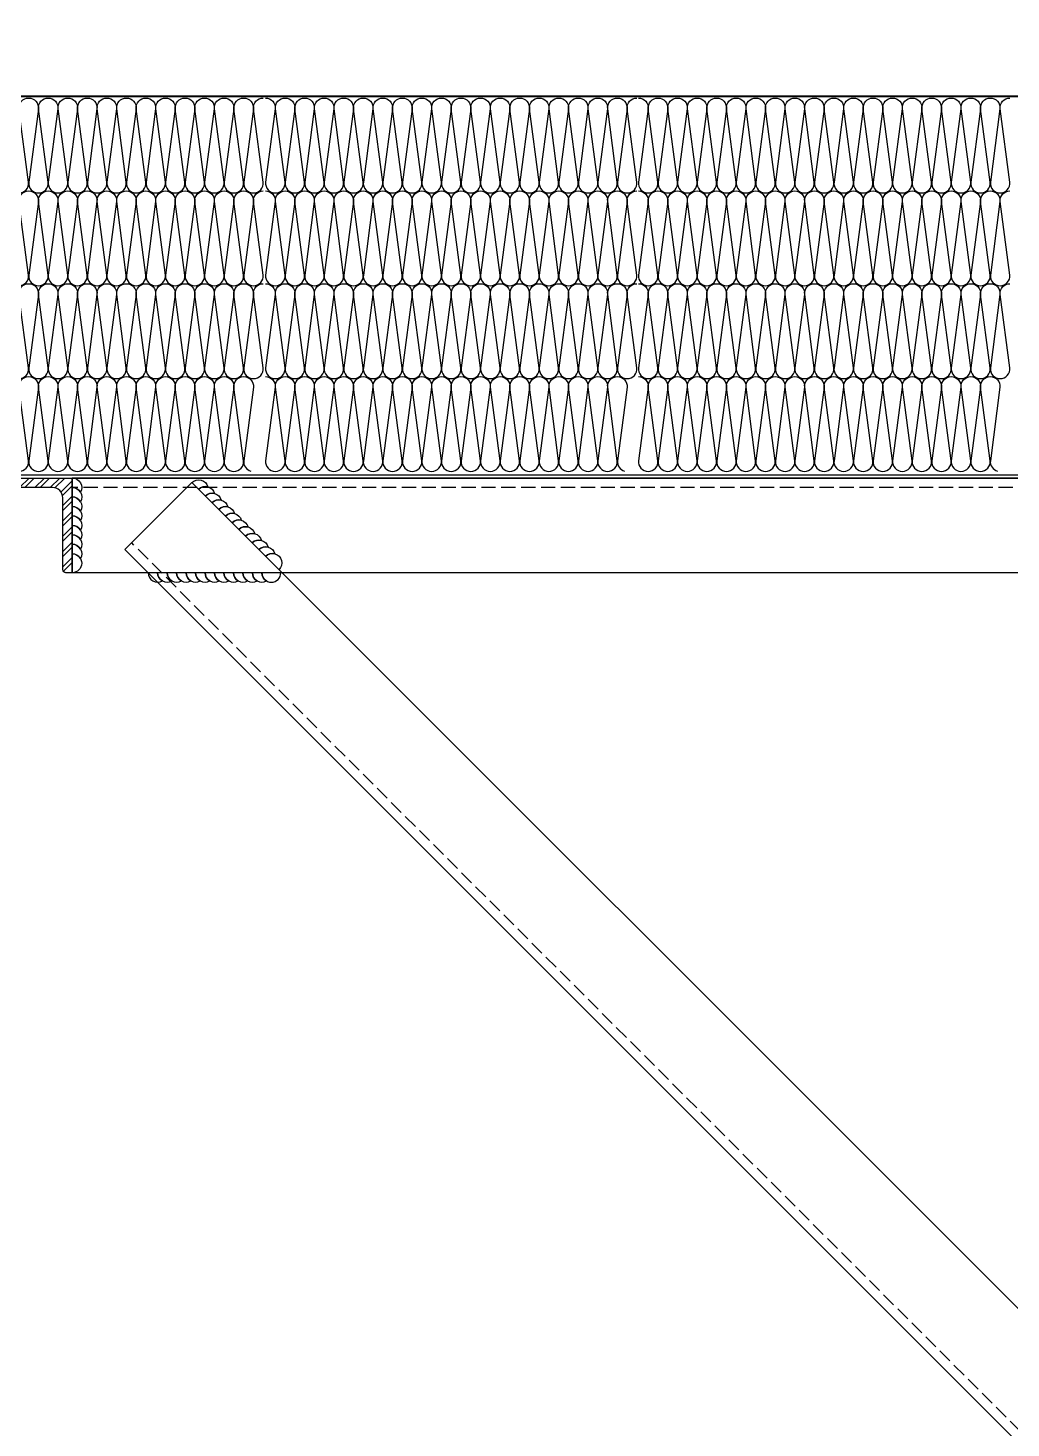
# Model space of a CAD drawing. Extents: x 220580 to 2027826, y -309201 to 71987.
# Drawn here: x 290165 to 290684, y -153981 to -153242 of the extents above; entities that cross this region are included whole.
import ezdxf

# ---------------------------------------------------------------- set-up
doc = ezdxf.new("R2010")
doc.units = 0
doc.linetypes.add('ZN-DASH', pattern=[0.35, 0.25, -0.1])
for name, color, linetype in [('!ZN1-填充-8', 8, 'Continuous'), ('!ZN3-不锈钢板幕墙-7', 7, 'Continuous'), ('!ZN5-钢材投影-40', 40, 'Continuous'), ('!ZN5-钢材断面-2', 2, 'Continuous'), ('!ZN6-虚线-8', 8, 'ZN-DASH'), ('焊缝', 8, 'Continuous')]:
    doc.layers.add(name, color=color, linetype=linetype)

# ---------------------------------------------------------------- blocks, each defined once
blk = doc.blocks.new('ZT_角钢(填充)_50X50X5')
at = {"layer": '!ZN1-填充-8'}
h = blk.add_hatch(dxfattribs=at)
h.set_pattern_fill('ANSI32', color=256, scale=0.6, style=0)
h.set_pattern_definition([(45, (-11702.1455, -65281.3866), (-4.04111525, 4.04111525), []), (45, (-11699.4514, -65281.3866), (-4.04111525, 4.04111525), [])])
h.paths.add_polyline_path([(50, 3.33, 0.414214), (48.33, 5), (10.5, 5, -0.414214), (5, 10.5), (5, 48.33, 0.414214), (3.33, 50), (0, 50), (0, 0), (50, 0)])
at = {"layer": '!ZN5-钢材断面-2'}
blk.add_lwpolyline([(0, 0), (0, 50), (3.33, 50, -0.414214), (5, 48.33), (5, 10.5, 0.414214), (10.5, 5), (48.33, 5, -0.414214), (50, 3.33), (50, 0), (0, 0)], format="xyb", dxfattribs=at)
blk = doc.blocks.new('*U2004')
at = {"layer": '!ZN5-钢材断面-2', "extrusion": (0, 0, -1), "zscale": -1, "rotation": 90}
blk.add_blockref('ZT_角钢(填充)_50X50X5', (0, 0), dxfattribs=at)
blk = doc.blocks.new('20250825140909')
at = {"layer": '!ZN1-填充-8', "const_width": 1}
blk.add_lwpolyline([(49.95, 12001.5), (-1698.5, 12001.5)], dxfattribs=at)
at = {"layer": '!ZN1-填充-8', "ltscale": 30, "extrusion": (0, 1.22465e-16, -1)}
for points in [[(1631.45, 11950.5, -0.451718), (1626.33, 11956.13), (1631.41, 11994.87, 0.451718), (1626.29, 12000.5, 0.451718), (1621.17, 11994.87), (1626.25, 11956.13, -0.451718), (1621.13, 11950.5, -0.451718), (1616.01, 11956.13), (1621.09, 11994.87, 0.451718), (1615.97, 12000.5, 0.451718), (1610.86, 11994.87), (1615.93, 11956.13, -0.451718), (1610.81, 11950.5, -0.451718), (1605.7, 11956.13), (1610.77, 11994.87, 0.451718), (1605.66, 12000.5, 0.451718), (1600.54, 11994.87), (1605.62, 11956.13, -0.451718), (1600.5, 11950.5, -0.451718), (1595.38, 11956.13), (1600.46, 11994.87, 0.451718), (1595.34, 12000.5, 0.451718), (1590.22, 11994.87), (1595.3, 11956.13, -0.451718), (1590.18, 11950.5, -0.451718), (1585.07, 11956.13), (1590.14, 11994.87, 0.451718), (1585.02, 12000.5, 0.451718), (1579.91, 11994.87), (1584.98, 11956.13, -0.451718), (1579.87, 11950.5, -0.451718), (1574.75, 11956.13), (1579.83, 11994.87, 0.451718), (1574.71, 12000.5, 0.451718), (1569.59, 11994.87), (1574.67, 11956.13, -0.451718), (1569.55, 11950.5, -0.451718), (1564.43, 11956.13), (1569.51, 11994.87, 0.451718), (1564.39, 12000.5, 0.451718), (1559.28, 11994.87), (1564.35, 11956.13, -0.451718), (1559.24, 11950.5, -0.451718), (1554.12, 11956.13), (1559.19, 11994.87, 0.451718), (1554.08, 12000.5, 0.451718), (1548.96, 11994.87), (1554.04, 11956.13, -0.451718), (1548.92, 11950.5, -0.451718), (1543.8, 11956.13), (1548.88, 11994.87, 0.451718), (1543.76, 12000.5, 0.451718), (1538.64, 11994.87), (1543.72, 11956.13, -0.451718), (1538.6, 11950.5, -0.451718), (1533.49, 11956.13), (1538.56, 11994.87, 0.451718), (1533.45, 12000.5, 0.451718), (1528.33, 11994.87), (1533.4, 11956.13, -0.451718), (1528.29, 11950.5, -0.451718), (1523.17, 11956.13), (1528.25, 11994.87, 0.451718), (1523.13, 12000.5, 0.451718), (1518.01, 11994.87), (1523.09, 11956.13, -0.451718), (1517.97, 11950.5, -0.451718), (1512.85, 11956.13), (1517.93, 11994.87, 0.451718), (1512.81, 12000.5, 0.451718), (1507.7, 11994.87), (1512.77, 11956.13, -0.451718), (1507.66, 11950.5, -0.451718), (1502.54, 11956.13), (1507.61, 11994.87, 0.451718), (1502.5, 12000.5)], [(1501.28, 12000.5, 0.451718), (1496.16, 11994.87), (1501.24, 11956.13, -0.451718), (1496.12, 11950.5, -0.451718), (1491, 11956.13), (1496.08, 11994.87, 0.451718), (1490.96, 12000.5, 0.451718), (1485.84, 11994.87), (1490.92, 11956.13, -0.451718), (1485.8, 11950.5, -0.451718), (1480.69, 11956.13), (1485.76, 11994.87, 0.451718), (1480.64, 12000.5, 0.451718), (1475.53, 11994.87), (1480.6, 11956.13, -0.451718), (1475.49, 11950.5, -0.451718), (1470.37, 11956.13), (1475.45, 11994.87, 0.451718), (1470.33, 12000.5, 0.451718), (1465.21, 11994.87), (1470.29, 11956.13, -0.451718), (1465.17, 11950.5, -0.451718), (1460.05, 11956.13), (1465.13, 11994.87, 0.451718), (1460.01, 12000.5, 0.451718), (1454.9, 11994.87), (1459.97, 11956.13, -0.451718), (1454.85, 11950.5, -0.451718), (1449.74, 11956.13), (1454.81, 11994.87, 0.451718), (1449.7, 12000.5, 0.451718), (1444.58, 11994.87), (1449.66, 11956.13, -0.451718), (1444.54, 11950.5, -0.451718), (1439.42, 11956.13), (1444.5, 11994.87, 0.451718), (1439.38, 12000.5, 0.451718), (1434.26, 11994.87), (1439.34, 11956.13, -0.451718), (1434.22, 11950.5, -0.451718), (1429.11, 11956.13), (1434.18, 11994.87, 0.451718), (1429.06, 12000.5, 0.451718), (1423.95, 11994.87), (1429.02, 11956.13, -0.451718), (1423.91, 11950.5, -0.451718), (1418.79, 11956.13), (1423.87, 11994.87, 0.451718), (1418.75, 12000.5, 0.451718), (1413.63, 11994.87), (1418.71, 11956.13, -0.451718), (1413.59, 11950.5, -0.451718), (1408.47, 11956.13), (1413.55, 11994.87, 0.451718), (1408.43, 12000.5, 0.451718), (1403.32, 11994.87), (1408.39, 11956.13, -0.451718), (1403.27, 11950.5, -0.451718), (1398.16, 11956.13), (1403.23, 11994.87, 0.451718), (1398.12, 12000.5, 0.451718), (1393, 11994.87), (1398.08, 11956.13, -0.451718), (1392.96, 11950.5, -0.451718), (1387.84, 11956.13), (1392.92, 11994.87, 0.451718), (1387.8, 12000.5, 0.451718), (1382.68, 11994.87), (1387.76, 11956.13, -0.451718), (1382.64, 11950.5, -0.451718), (1377.53, 11956.13), (1382.6, 11994.87, 0.451718), (1377.49, 12000.5, 0.451718), (1372.37, 11994.87), (1377.44, 11956.13, -0.451718), (1372.33, 11950.5, -0.451718), (1367.21, 11956.13), (1372.29, 11994.87, 0.451718), (1367.17, 12000.5, 0.451718), (1362.05, 11994.87), (1367.13, 11956.13, -0.451718), (1362.01, 11950.5, -0.451718), (1356.89, 11956.13), (1361.97, 11994.87, 0.451718), (1356.85, 12000.5, 0.451718), (1351.74, 11994.87), (1356.81, 11956.13, -0.451718), (1351.7, 11950.5, -0.451718), (1346.58, 11956.13), (1351.65, 11994.87, 0.451718), (1346.54, 12000.5, 0.451718), (1341.42, 11994.87), (1346.5, 11956.13, -0.451718), (1341.38, 11950.5, -0.451718), (1336.26, 11956.13), (1341.34, 11994.87, 0.451718), (1336.22, 12000.5, 0.451718), (1331.1, 11994.87), (1336.18, 11956.13, -0.451718), (1331.06, 11950.5, -0.451718), (1325.95, 11956.13), (1331.02, 11994.87, 0.451718), (1325.91, 12000.5, 0.451718), (1320.79, 11994.87), (1325.86, 11956.13, -0.451718), (1320.75, 11950.5, -0.451718), (1315.63, 11956.13), (1320.71, 11994.87, 0.451718), (1315.59, 12000.5, 0.451718), (1310.47, 11994.87), (1315.55, 11956.13, -0.451718), (1310.43, 11950.5, -0.451718), (1305.31, 11956.13), (1310.39, 11994.87, 0.451718), (1305.27, 12000.5)], [(1304.46, 12000.5, 0.451718), (1299.35, 11994.87), (1304.42, 11956.13, -0.451718), (1299.31, 11950.5, -0.451718), (1294.19, 11956.13), (1299.26, 11994.87, 0.451718), (1294.15, 12000.5, 0.451718), (1289.03, 11994.87), (1294.11, 11956.13, -0.451718), (1288.99, 11950.5, -0.451718), (1283.87, 11956.13), (1288.95, 11994.87, 0.451718), (1283.83, 12000.5, 0.451718), (1278.71, 11994.87), (1283.79, 11956.13, -0.451718), (1278.67, 11950.5, -0.451718), (1273.56, 11956.13), (1278.63, 11994.87, 0.451718), (1273.52, 12000.5, 0.451718), (1268.4, 11994.87), (1273.47, 11956.13, -0.451718), (1268.36, 11950.5, -0.451718), (1263.24, 11956.13), (1268.32, 11994.87, 0.451718), (1263.2, 12000.5, 0.451718), (1258.08, 11994.87), (1263.16, 11956.13, -0.451718), (1258.04, 11950.5, -0.451718), (1252.92, 11956.13), (1258, 11994.87, 0.451718), (1252.88, 12000.5, 0.451718), (1247.77, 11994.87), (1252.84, 11956.13, -0.451718), (1247.73, 11950.5, -0.451718), (1242.61, 11956.13), (1247.68, 11994.87, 0.451718), (1242.57, 12000.5, 0.451718), (1237.45, 11994.87), (1242.53, 11956.13, -0.451718), (1237.41, 11950.5, -0.451718), (1232.29, 11956.13), (1237.37, 11994.87, 0.451718), (1232.25, 12000.5, 0.451718), (1227.13, 11994.87), (1232.21, 11956.13, -0.451718), (1227.09, 11950.5, -0.451718), (1221.98, 11956.13), (1227.05, 11994.87, 0.451718), (1221.94, 12000.5, 0.451718), (1216.82, 11994.87), (1221.89, 11956.13, -0.451718), (1216.78, 11950.5, -0.451718), (1211.66, 11956.13), (1216.74, 11994.87, 0.451718), (1211.62, 12000.5, 0.451718), (1206.5, 11994.87), (1211.58, 11956.13, -0.451718), (1206.46, 11950.5, -0.451718), (1201.34, 11956.13), (1206.42, 11994.87, 0.451718), (1201.3, 12000.5, 0.451718), (1196.19, 11994.87), (1201.26, 11956.13, -0.451718), (1196.15, 11950.5, -0.451718), (1191.03, 11956.13), (1196.1, 11994.87, 0.451718), (1190.99, 12000.5, 0.451718), (1185.87, 11994.87), (1190.95, 11956.13, -0.451718), (1185.83, 11950.5, -0.451718), (1180.71, 11956.13), (1185.79, 11994.87, 0.451718), (1180.67, 12000.5, 0.451718), (1175.56, 11994.87), (1180.63, 11956.13, -0.451718), (1175.51, 11950.5, -0.451718), (1170.4, 11956.13), (1175.47, 11994.87, 0.451718), (1170.36, 12000.5, 0.451718), (1165.24, 11994.87), (1170.32, 11956.13, -0.451718), (1165.2, 11950.5, -0.451718), (1160.08, 11956.13), (1165.16, 11994.87, 0.451718), (1160.04, 12000.5, 0.451718), (1154.92, 11994.87), (1160, 11956.13, -0.451718), (1154.88, 11950.5, -0.451718), (1149.77, 11956.13), (1154.84, 11994.87, 0.451718), (1149.72, 12000.5, 0.451718), (1144.61, 11994.87), (1149.68, 11956.13, -0.451718), (1144.57, 11950.5, -0.451718), (1139.45, 11956.13), (1144.53, 11994.87, 0.451718), (1139.41, 12000.5, 0.451718), (1134.29, 11994.87), (1139.37, 11956.13, -0.451718), (1134.25, 11950.5, -0.451718), (1129.13, 11956.13), (1134.21, 11994.87, 0.451718), (1129.09, 12000.5, 0.451718), (1123.98, 11994.87), (1129.05, 11956.13, -0.451718), (1123.93, 11950.5, -0.451718), (1118.82, 11956.13), (1123.89, 11994.87, 0.451718), (1118.78, 12000.5, 0.451718), (1113.66, 11994.87), (1118.74, 11956.13, -0.451718), (1113.62, 11950.5, -0.451718), (1108.5, 11956.13), (1113.58, 11994.87, 0.451718), (1108.46, 12000.5)], [(1631.45, 11901.5, -0.451718), (1626.33, 11907.13), (1631.41, 11945.87, 0.451718), (1626.29, 11951.5, 0.451718), (1621.17, 11945.87), (1626.25, 11907.13, -0.451718), (1621.13, 11901.5, -0.451718), (1616.01, 11907.13), (1621.09, 11945.87, 0.451718), (1615.97, 11951.5, 0.451718), (1610.86, 11945.87), (1615.93, 11907.13, -0.451718), (1610.81, 11901.5, -0.451718), (1605.7, 11907.13), (1610.77, 11945.87, 0.451718), (1605.66, 11951.5, 0.451718), (1600.54, 11945.87), (1605.62, 11907.13, -0.451718), (1600.5, 11901.5, -0.451718), (1595.38, 11907.13), (1600.46, 11945.87, 0.451718), (1595.34, 11951.5, 0.451718), (1590.22, 11945.87), (1595.3, 11907.13, -0.451718), (1590.18, 11901.5, -0.451718), (1585.07, 11907.13), (1590.14, 11945.87, 0.451718), (1585.02, 11951.5, 0.451718), (1579.91, 11945.87), (1584.98, 11907.13, -0.451718), (1579.87, 11901.5, -0.451718), (1574.75, 11907.13), (1579.83, 11945.87, 0.451718), (1574.71, 11951.5, 0.451718), (1569.59, 11945.87), (1574.67, 11907.13, -0.451718), (1569.55, 11901.5, -0.451718), (1564.43, 11907.13), (1569.51, 11945.87, 0.451718), (1564.39, 11951.5, 0.451718), (1559.28, 11945.87), (1564.35, 11907.13, -0.451718), (1559.24, 11901.5, -0.451718), (1554.12, 11907.13), (1559.19, 11945.87, 0.451718), (1554.08, 11951.5, 0.451718), (1548.96, 11945.87), (1554.04, 11907.13, -0.451718), (1548.92, 11901.5, -0.451718), (1543.8, 11907.13), (1548.88, 11945.87, 0.451718), (1543.76, 11951.5, 0.451718), (1538.64, 11945.87), (1543.72, 11907.13, -0.451718), (1538.6, 11901.5, -0.451718), (1533.49, 11907.13), (1538.56, 11945.87, 0.451718), (1533.45, 11951.5, 0.451718), (1528.33, 11945.87), (1533.4, 11907.13, -0.451718), (1528.29, 11901.5, -0.451718), (1523.17, 11907.13), (1528.25, 11945.87, 0.451718), (1523.13, 11951.5, 0.451718), (1518.01, 11945.87), (1523.09, 11907.13, -0.451718), (1517.97, 11901.5, -0.451718), (1512.85, 11907.13), (1517.93, 11945.87, 0.451718), (1512.81, 11951.5, 0.451718), (1507.7, 11945.87), (1512.77, 11907.13, -0.451718), (1507.66, 11901.5, -0.451718), (1502.54, 11907.13), (1507.61, 11945.87, 0.451718), (1502.5, 11951.5)], [(1501.28, 11951.5, 0.451718), (1496.16, 11945.87), (1501.24, 11907.13, -0.451718), (1496.12, 11901.5, -0.451718), (1491, 11907.13), (1496.08, 11945.87, 0.451718), (1490.96, 11951.5, 0.451718), (1485.84, 11945.87), (1490.92, 11907.13, -0.451718), (1485.8, 11901.5, -0.451718), (1480.69, 11907.13), (1485.76, 11945.87, 0.451718), (1480.64, 11951.5, 0.451718), (1475.53, 11945.87), (1480.6, 11907.13, -0.451718), (1475.49, 11901.5, -0.451718), (1470.37, 11907.13), (1475.45, 11945.87, 0.451718), (1470.33, 11951.5, 0.451718), (1465.21, 11945.87), (1470.29, 11907.13, -0.451718), (1465.17, 11901.5, -0.451718), (1460.05, 11907.13), (1465.13, 11945.87, 0.451718), (1460.01, 11951.5, 0.451718), (1454.9, 11945.87), (1459.97, 11907.13, -0.451718), (1454.85, 11901.5, -0.451718), (1449.74, 11907.13), (1454.81, 11945.87, 0.451718), (1449.7, 11951.5, 0.451718), (1444.58, 11945.87), (1449.66, 11907.13, -0.451718), (1444.54, 11901.5, -0.451718), (1439.42, 11907.13), (1444.5, 11945.87, 0.451718), (1439.38, 11951.5, 0.451718), (1434.26, 11945.87), (1439.34, 11907.13, -0.451718), (1434.22, 11901.5, -0.451718), (1429.11, 11907.13), (1434.18, 11945.87, 0.451718), (1429.06, 11951.5, 0.451718), (1423.95, 11945.87), (1429.02, 11907.13, -0.451718), (1423.91, 11901.5, -0.451718), (1418.79, 11907.13), (1423.87, 11945.87, 0.451718), (1418.75, 11951.5, 0.451718), (1413.63, 11945.87), (1418.71, 11907.13, -0.451718), (1413.59, 11901.5, -0.451718), (1408.47, 11907.13), (1413.55, 11945.87, 0.451718), (1408.43, 11951.5, 0.451718), (1403.32, 11945.87), (1408.39, 11907.13, -0.451718), (1403.27, 11901.5, -0.451718), (1398.16, 11907.13), (1403.23, 11945.87, 0.451718), (1398.12, 11951.5, 0.451718), (1393, 11945.87), (1398.08, 11907.13, -0.451718), (1392.96, 11901.5, -0.451718), (1387.84, 11907.13), (1392.92, 11945.87, 0.451718), (1387.8, 11951.5, 0.451718), (1382.68, 11945.87), (1387.76, 11907.13, -0.451718), (1382.64, 11901.5, -0.451718), (1377.53, 11907.13), (1382.6, 11945.87, 0.451718), (1377.49, 11951.5, 0.451718), (1372.37, 11945.87), (1377.44, 11907.13, -0.451718), (1372.33, 11901.5, -0.451718), (1367.21, 11907.13), (1372.29, 11945.87, 0.451718), (1367.17, 11951.5, 0.451718), (1362.05, 11945.87), (1367.13, 11907.13, -0.451718), (1362.01, 11901.5, -0.451718), (1356.89, 11907.13), (1361.97, 11945.87, 0.451718), (1356.85, 11951.5, 0.451718), (1351.74, 11945.87), (1356.81, 11907.13, -0.451718), (1351.7, 11901.5, -0.451718), (1346.58, 11907.13), (1351.65, 11945.87, 0.451718), (1346.54, 11951.5, 0.451718), (1341.42, 11945.87), (1346.5, 11907.13, -0.451718), (1341.38, 11901.5, -0.451718), (1336.26, 11907.13), (1341.34, 11945.87, 0.451718), (1336.22, 11951.5, 0.451718), (1331.1, 11945.87), (1336.18, 11907.13, -0.451718), (1331.06, 11901.5, -0.451718), (1325.95, 11907.13), (1331.02, 11945.87, 0.451718), (1325.91, 11951.5, 0.451718), (1320.79, 11945.87), (1325.86, 11907.13, -0.451718), (1320.75, 11901.5, -0.451718), (1315.63, 11907.13), (1320.71, 11945.87, 0.451718), (1315.59, 11951.5, 0.451718), (1310.47, 11945.87), (1315.55, 11907.13, -0.451718), (1310.43, 11901.5, -0.451718), (1305.31, 11907.13), (1310.39, 11945.87, 0.451718), (1305.27, 11951.5)], [(1304.46, 11951.5, 0.451718), (1299.35, 11945.87), (1304.42, 11907.13, -0.451718), (1299.31, 11901.5, -0.451718), (1294.19, 11907.13), (1299.26, 11945.87, 0.451718), (1294.15, 11951.5, 0.451718), (1289.03, 11945.87), (1294.11, 11907.13, -0.451718), (1288.99, 11901.5, -0.451718), (1283.87, 11907.13), (1288.95, 11945.87, 0.451718), (1283.83, 11951.5, 0.451718), (1278.71, 11945.87), (1283.79, 11907.13, -0.451718), (1278.67, 11901.5, -0.451718), (1273.56, 11907.13), (1278.63, 11945.87, 0.451718), (1273.52, 11951.5, 0.451718), (1268.4, 11945.87), (1273.47, 11907.13, -0.451718), (1268.36, 11901.5, -0.451718), (1263.24, 11907.13), (1268.32, 11945.87, 0.451718), (1263.2, 11951.5, 0.451718), (1258.08, 11945.87), (1263.16, 11907.13, -0.451718), (1258.04, 11901.5, -0.451718), (1252.92, 11907.13), (1258, 11945.87, 0.451718), (1252.88, 11951.5, 0.451718), (1247.77, 11945.87), (1252.84, 11907.13, -0.451718), (1247.73, 11901.5, -0.451718), (1242.61, 11907.13), (1247.68, 11945.87, 0.451718), (1242.57, 11951.5, 0.451718), (1237.45, 11945.87), (1242.53, 11907.13, -0.451718), (1237.41, 11901.5, -0.451718), (1232.29, 11907.13), (1237.37, 11945.87, 0.451718), (1232.25, 11951.5, 0.451718), (1227.13, 11945.87), (1232.21, 11907.13, -0.451718), (1227.09, 11901.5, -0.451718), (1221.98, 11907.13), (1227.05, 11945.87, 0.451718), (1221.94, 11951.5, 0.451718), (1216.82, 11945.87), (1221.89, 11907.13, -0.451718), (1216.78, 11901.5, -0.451718), (1211.66, 11907.13), (1216.74, 11945.87, 0.451718), (1211.62, 11951.5, 0.451718), (1206.5, 11945.87), (1211.58, 11907.13, -0.451718), (1206.46, 11901.5, -0.451718), (1201.34, 11907.13), (1206.42, 11945.87, 0.451718), (1201.3, 11951.5, 0.451718), (1196.19, 11945.87), (1201.26, 11907.13, -0.451718), (1196.15, 11901.5, -0.451718), (1191.03, 11907.13), (1196.1, 11945.87, 0.451718), (1190.99, 11951.5, 0.451718), (1185.87, 11945.87), (1190.95, 11907.13, -0.451718), (1185.83, 11901.5, -0.451718), (1180.71, 11907.13), (1185.79, 11945.87, 0.451718), (1180.67, 11951.5, 0.451718), (1175.56, 11945.87), (1180.63, 11907.13, -0.451718), (1175.51, 11901.5, -0.451718), (1170.4, 11907.13), (1175.47, 11945.87, 0.451718), (1170.36, 11951.5, 0.451718), (1165.24, 11945.87), (1170.32, 11907.13, -0.451718), (1165.2, 11901.5, -0.451718), (1160.08, 11907.13), (1165.16, 11945.87, 0.451718), (1160.04, 11951.5, 0.451718), (1154.92, 11945.87), (1160, 11907.13, -0.451718), (1154.88, 11901.5, -0.451718), (1149.77, 11907.13), (1154.84, 11945.87, 0.451718), (1149.72, 11951.5, 0.451718), (1144.61, 11945.87), (1149.68, 11907.13, -0.451718), (1144.57, 11901.5, -0.451718), (1139.45, 11907.13), (1144.53, 11945.87, 0.451718), (1139.41, 11951.5, 0.451718), (1134.29, 11945.87), (1139.37, 11907.13, -0.451718), (1134.25, 11901.5, -0.451718), (1129.13, 11907.13), (1134.21, 11945.87, 0.451718), (1129.09, 11951.5, 0.451718), (1123.98, 11945.87), (1129.05, 11907.13, -0.451718), (1123.93, 11901.5, -0.451718), (1118.82, 11907.13), (1123.89, 11945.87, 0.451718), (1118.78, 11951.5, 0.451718), (1113.66, 11945.87), (1118.74, 11907.13, -0.451718), (1113.62, 11901.5, -0.451718), (1108.5, 11907.13), (1113.58, 11945.87, 0.451718), (1108.46, 11951.5)], [(1631.45, 11852.5, -0.451718), (1626.33, 11858.13), (1631.41, 11896.87, 0.451718), (1626.29, 11902.5, 0.451718), (1621.17, 11896.87), (1626.25, 11858.13, -0.451718), (1621.13, 11852.5, -0.451718), (1616.01, 11858.13), (1621.09, 11896.87, 0.451718), (1615.97, 11902.5, 0.451718), (1610.86, 11896.87), (1615.93, 11858.13, -0.451718), (1610.81, 11852.5, -0.451718), (1605.7, 11858.13), (1610.77, 11896.87, 0.451718), (1605.66, 11902.5, 0.451718), (1600.54, 11896.87), (1605.62, 11858.13, -0.451718), (1600.5, 11852.5, -0.451718), (1595.38, 11858.13), (1600.46, 11896.87, 0.451718), (1595.34, 11902.5, 0.451718), (1590.22, 11896.87), (1595.3, 11858.13, -0.451718), (1590.18, 11852.5, -0.451718), (1585.07, 11858.13), (1590.14, 11896.87, 0.451718), (1585.02, 11902.5, 0.451718), (1579.91, 11896.87), (1584.98, 11858.13, -0.451718), (1579.87, 11852.5, -0.451718), (1574.75, 11858.13), (1579.83, 11896.87, 0.451718), (1574.71, 11902.5, 0.451718), (1569.59, 11896.87), (1574.67, 11858.13, -0.451718), (1569.55, 11852.5, -0.451718), (1564.43, 11858.13), (1569.51, 11896.87, 0.451718), (1564.39, 11902.5, 0.451718), (1559.28, 11896.87), (1564.35, 11858.13, -0.451718), (1559.24, 11852.5, -0.451718), (1554.12, 11858.13), (1559.19, 11896.87, 0.451718), (1554.08, 11902.5, 0.451718), (1548.96, 11896.87), (1554.04, 11858.13, -0.451718), (1548.92, 11852.5, -0.451718), (1543.8, 11858.13), (1548.88, 11896.87, 0.451718), (1543.76, 11902.5, 0.451718), (1538.64, 11896.87), (1543.72, 11858.13, -0.451718), (1538.6, 11852.5, -0.451718), (1533.49, 11858.13), (1538.56, 11896.87, 0.451718), (1533.45, 11902.5, 0.451718), (1528.33, 11896.87), (1533.4, 11858.13, -0.451718), (1528.29, 11852.5, -0.451718), (1523.17, 11858.13), (1528.25, 11896.87, 0.451718), (1523.13, 11902.5, 0.451718), (1518.01, 11896.87), (1523.09, 11858.13, -0.451718), (1517.97, 11852.5, -0.451718), (1512.85, 11858.13), (1517.93, 11896.87, 0.451718), (1512.81, 11902.5, 0.451718), (1507.7, 11896.87), (1512.77, 11858.13, -0.451718), (1507.66, 11852.5, -0.451718), (1502.54, 11858.13), (1507.61, 11896.87, 0.451718), (1502.5, 11902.5)], [(1501.28, 11902.5, 0.451718), (1496.16, 11896.87), (1501.24, 11858.13, -0.451718), (1496.12, 11852.5, -0.451718), (1491, 11858.13), (1496.08, 11896.87, 0.451718), (1490.96, 11902.5, 0.451718), (1485.84, 11896.87), (1490.92, 11858.13, -0.451718), (1485.8, 11852.5, -0.451718), (1480.69, 11858.13), (1485.76, 11896.87, 0.451718), (1480.64, 11902.5, 0.451718), (1475.53, 11896.87), (1480.6, 11858.13, -0.451718), (1475.49, 11852.5, -0.451718), (1470.37, 11858.13), (1475.45, 11896.87, 0.451718), (1470.33, 11902.5, 0.451718), (1465.21, 11896.87), (1470.29, 11858.13, -0.451718), (1465.17, 11852.5, -0.451718), (1460.05, 11858.13), (1465.13, 11896.87, 0.451718), (1460.01, 11902.5, 0.451718), (1454.9, 11896.87), (1459.97, 11858.13, -0.451718), (1454.85, 11852.5, -0.451718), (1449.74, 11858.13), (1454.81, 11896.87, 0.451718), (1449.7, 11902.5, 0.451718), (1444.58, 11896.87), (1449.66, 11858.13, -0.451718), (1444.54, 11852.5, -0.451718), (1439.42, 11858.13), (1444.5, 11896.87, 0.451718), (1439.38, 11902.5, 0.451718), (1434.26, 11896.87), (1439.34, 11858.13, -0.451718), (1434.22, 11852.5, -0.451718), (1429.11, 11858.13), (1434.18, 11896.87, 0.451718), (1429.06, 11902.5, 0.451718), (1423.95, 11896.87), (1429.02, 11858.13, -0.451718), (1423.91, 11852.5, -0.451718), (1418.79, 11858.13), (1423.87, 11896.87, 0.451718), (1418.75, 11902.5, 0.451718), (1413.63, 11896.87), (1418.71, 11858.13, -0.451718), (1413.59, 11852.5, -0.451718), (1408.47, 11858.13), (1413.55, 11896.87, 0.451718), (1408.43, 11902.5, 0.451718), (1403.32, 11896.87), (1408.39, 11858.13, -0.451718), (1403.27, 11852.5, -0.451718), (1398.16, 11858.13), (1403.23, 11896.87, 0.451718), (1398.12, 11902.5, 0.451718), (1393, 11896.87), (1398.08, 11858.13, -0.451718), (1392.96, 11852.5, -0.451718), (1387.84, 11858.13), (1392.92, 11896.87, 0.451718), (1387.8, 11902.5, 0.451718), (1382.68, 11896.87), (1387.76, 11858.13, -0.451718), (1382.64, 11852.5, -0.451718), (1377.53, 11858.13), (1382.6, 11896.87, 0.451718), (1377.49, 11902.5, 0.451718), (1372.37, 11896.87), (1377.44, 11858.13, -0.451718), (1372.33, 11852.5, -0.451718), (1367.21, 11858.13), (1372.29, 11896.87, 0.451718), (1367.17, 11902.5, 0.451718), (1362.05, 11896.87), (1367.13, 11858.13, -0.451718), (1362.01, 11852.5, -0.451718), (1356.89, 11858.13), (1361.97, 11896.87, 0.451718), (1356.85, 11902.5, 0.451718), (1351.74, 11896.87), (1356.81, 11858.13, -0.451718), (1351.7, 11852.5, -0.451718), (1346.58, 11858.13), (1351.65, 11896.87, 0.451718), (1346.54, 11902.5, 0.451718), (1341.42, 11896.87), (1346.5, 11858.13, -0.451718), (1341.38, 11852.5, -0.451718), (1336.26, 11858.13), (1341.34, 11896.87, 0.451718), (1336.22, 11902.5, 0.451718), (1331.1, 11896.87), (1336.18, 11858.13, -0.451718), (1331.06, 11852.5, -0.451718), (1325.95, 11858.13), (1331.02, 11896.87, 0.451718), (1325.91, 11902.5, 0.451718), (1320.79, 11896.87), (1325.86, 11858.13, -0.451718), (1320.75, 11852.5, -0.451718), (1315.63, 11858.13), (1320.71, 11896.87, 0.451718), (1315.59, 11902.5, 0.451718), (1310.47, 11896.87), (1315.55, 11858.13, -0.451718), (1310.43, 11852.5, -0.451718), (1305.31, 11858.13), (1310.39, 11896.87, 0.451718), (1305.27, 11902.5)], [(1304.46, 11902.5, 0.451718), (1299.35, 11896.87), (1304.42, 11858.13, -0.451718), (1299.31, 11852.5, -0.451718), (1294.19, 11858.13), (1299.26, 11896.87, 0.451718), (1294.15, 11902.5, 0.451718), (1289.03, 11896.87), (1294.11, 11858.13, -0.451718), (1288.99, 11852.5, -0.451718), (1283.87, 11858.13), (1288.95, 11896.87, 0.451718), (1283.83, 11902.5, 0.451718), (1278.71, 11896.87), (1283.79, 11858.13, -0.451718), (1278.67, 11852.5, -0.451718), (1273.56, 11858.13), (1278.63, 11896.87, 0.451718), (1273.52, 11902.5, 0.451718), (1268.4, 11896.87), (1273.47, 11858.13, -0.451718), (1268.36, 11852.5, -0.451718), (1263.24, 11858.13), (1268.32, 11896.87, 0.451718), (1263.2, 11902.5, 0.451718), (1258.08, 11896.87), (1263.16, 11858.13, -0.451718), (1258.04, 11852.5, -0.451718), (1252.92, 11858.13), (1258, 11896.87, 0.451718), (1252.88, 11902.5, 0.451718), (1247.77, 11896.87), (1252.84, 11858.13, -0.451718), (1247.73, 11852.5, -0.451718), (1242.61, 11858.13), (1247.68, 11896.87, 0.451718), (1242.57, 11902.5, 0.451718), (1237.45, 11896.87), (1242.53, 11858.13, -0.451718), (1237.41, 11852.5, -0.451718), (1232.29, 11858.13), (1237.37, 11896.87, 0.451718), (1232.25, 11902.5, 0.451718), (1227.13, 11896.87), (1232.21, 11858.13, -0.451718), (1227.09, 11852.5, -0.451718), (1221.98, 11858.13), (1227.05, 11896.87, 0.451718), (1221.94, 11902.5, 0.451718), (1216.82, 11896.87), (1221.89, 11858.13, -0.451718), (1216.78, 11852.5, -0.451718), (1211.66, 11858.13), (1216.74, 11896.87, 0.451718), (1211.62, 11902.5, 0.451718), (1206.5, 11896.87), (1211.58, 11858.13, -0.451718), (1206.46, 11852.5, -0.451718), (1201.34, 11858.13), (1206.42, 11896.87, 0.451718), (1201.3, 11902.5, 0.451718), (1196.19, 11896.87), (1201.26, 11858.13, -0.451718), (1196.15, 11852.5, -0.451718), (1191.03, 11858.13), (1196.1, 11896.87, 0.451718), (1190.99, 11902.5, 0.451718), (1185.87, 11896.87), (1190.95, 11858.13, -0.451718), (1185.83, 11852.5, -0.451718), (1180.71, 11858.13), (1185.79, 11896.87, 0.451718), (1180.67, 11902.5, 0.451718), (1175.56, 11896.87), (1180.63, 11858.13, -0.451718), (1175.51, 11852.5, -0.451718), (1170.4, 11858.13), (1175.47, 11896.87, 0.451718), (1170.36, 11902.5, 0.451718), (1165.24, 11896.87), (1170.32, 11858.13, -0.451718), (1165.2, 11852.5, -0.451718), (1160.08, 11858.13), (1165.16, 11896.87, 0.451718), (1160.04, 11902.5, 0.451718), (1154.92, 11896.87), (1160, 11858.13, -0.451718), (1154.88, 11852.5, -0.451718), (1149.77, 11858.13), (1154.84, 11896.87, 0.451718), (1149.72, 11902.5, 0.451718), (1144.61, 11896.87), (1149.68, 11858.13, -0.451718), (1144.57, 11852.5, -0.451718), (1139.45, 11858.13), (1144.53, 11896.87, 0.451718), (1139.41, 11902.5, 0.451718), (1134.29, 11896.87), (1139.37, 11858.13, -0.451718), (1134.25, 11852.5, -0.451718), (1129.13, 11858.13), (1134.21, 11896.87, 0.451718), (1129.09, 11902.5, 0.451718), (1123.98, 11896.87), (1129.05, 11858.13, -0.451718), (1123.93, 11852.5, -0.451718), (1118.82, 11858.13), (1123.89, 11896.87, 0.451718), (1118.78, 11902.5, 0.451718), (1113.66, 11896.87), (1118.74, 11858.13, -0.451718), (1113.62, 11852.5, -0.451718), (1108.5, 11858.13), (1113.58, 11896.87, 0.451718), (1108.46, 11902.5)], [(1631.45, 11803.5, -0.451718), (1626.33, 11809.13), (1631.41, 11847.87, 0.451718), (1626.29, 11853.5, 0.451718), (1621.17, 11847.87), (1626.25, 11809.13, -0.451718), (1621.13, 11803.5, -0.451718), (1616.01, 11809.13), (1621.09, 11847.87, 0.451718), (1615.97, 11853.5, 0.451718), (1610.86, 11847.87), (1615.93, 11809.13, -0.451718), (1610.81, 11803.5, -0.451718), (1605.7, 11809.13), (1610.77, 11847.87, 0.451718), (1605.66, 11853.5, 0.451718), (1600.54, 11847.87), (1605.62, 11809.13, -0.451718), (1600.5, 11803.5, -0.451718), (1595.38, 11809.13), (1600.46, 11847.87, 0.451718), (1595.34, 11853.5, 0.451718), (1590.22, 11847.87), (1595.3, 11809.13, -0.451718), (1590.18, 11803.5, -0.451718), (1585.07, 11809.13), (1590.14, 11847.87, 0.451718), (1585.02, 11853.5, 0.451718), (1579.91, 11847.87), (1584.98, 11809.13, -0.451718), (1579.87, 11803.5, -0.451718), (1574.75, 11809.13), (1579.83, 11847.87, 0.451718), (1574.71, 11853.5, 0.451718), (1569.59, 11847.87), (1574.67, 11809.13, -0.451718), (1569.55, 11803.5, -0.451718), (1564.43, 11809.13), (1569.51, 11847.87, 0.451718), (1564.39, 11853.5, 0.451718), (1559.28, 11847.87), (1564.35, 11809.13, -0.451718), (1559.24, 11803.5, -0.451718), (1554.12, 11809.13), (1559.19, 11847.87, 0.451718), (1554.08, 11853.5, 0.451718), (1548.96, 11847.87), (1554.04, 11809.13, -0.451718), (1548.92, 11803.5, -0.451718), (1543.8, 11809.13), (1548.88, 11847.87, 0.451718), (1543.76, 11853.5, 0.451718), (1538.64, 11847.87), (1543.72, 11809.13, -0.451718), (1538.6, 11803.5, -0.451718), (1533.49, 11809.13), (1538.56, 11847.87, 0.451718), (1533.45, 11853.5, 0.451718), (1528.33, 11847.87), (1533.4, 11809.13, -0.451718), (1528.29, 11803.5, -0.451718), (1523.17, 11809.13), (1528.25, 11847.87, 0.451718), (1523.13, 11853.5, 0.451718), (1518.01, 11847.87), (1523.09, 11809.13, -0.451718), (1517.97, 11803.5, -0.451718), (1512.85, 11809.13), (1517.93, 11847.87, 0.451718), (1512.81, 11853.5, 0.451718), (1507.7, 11847.87), (1512.77, 11809.13, -0.373516), (1509, 11803.66, -0.373516)], [(1501.28, 11853.5, 0.451718), (1496.16, 11847.87), (1501.24, 11809.13, -0.451718), (1496.12, 11803.5, -0.451718), (1491, 11809.13), (1496.08, 11847.87, 0.451718), (1490.96, 11853.5, 0.451718), (1485.84, 11847.87), (1490.92, 11809.13, -0.451718), (1485.8, 11803.5, -0.451718), (1480.69, 11809.13), (1485.76, 11847.87, 0.451718), (1480.64, 11853.5, 0.451718), (1475.53, 11847.87), (1480.6, 11809.13, -0.451718), (1475.49, 11803.5, -0.451718), (1470.37, 11809.13), (1475.45, 11847.87, 0.451718), (1470.33, 11853.5, 0.451718), (1465.21, 11847.87), (1470.29, 11809.13, -0.451718), (1465.17, 11803.5, -0.451718), (1460.05, 11809.13), (1465.13, 11847.87, 0.451718), (1460.01, 11853.5, 0.451718), (1454.9, 11847.87), (1459.97, 11809.13, -0.451718), (1454.85, 11803.5, -0.451718), (1449.74, 11809.13), (1454.81, 11847.87, 0.451718), (1449.7, 11853.5, 0.451718), (1444.58, 11847.87), (1449.66, 11809.13, -0.451718), (1444.54, 11803.5, -0.451718), (1439.42, 11809.13), (1444.5, 11847.87, 0.451718), (1439.38, 11853.5, 0.451718), (1434.26, 11847.87), (1439.34, 11809.13, -0.451718), (1434.22, 11803.5, -0.451718), (1429.11, 11809.13), (1434.18, 11847.87, 0.451718), (1429.06, 11853.5, 0.451718), (1423.95, 11847.87), (1429.02, 11809.13, -0.451718), (1423.91, 11803.5, -0.451718), (1418.79, 11809.13), (1423.87, 11847.87, 0.451718), (1418.75, 11853.5, 0.451718), (1413.63, 11847.87), (1418.71, 11809.13, -0.451718), (1413.59, 11803.5, -0.451718), (1408.47, 11809.13), (1413.55, 11847.87, 0.451718), (1408.43, 11853.5, 0.451718), (1403.32, 11847.87), (1408.39, 11809.13, -0.451718), (1403.27, 11803.5, -0.451718), (1398.16, 11809.13), (1403.23, 11847.87, 0.451718), (1398.12, 11853.5, 0.451718), (1393, 11847.87), (1398.08, 11809.13, -0.451718), (1392.96, 11803.5, -0.451718), (1387.84, 11809.13), (1392.92, 11847.87, 0.451718), (1387.8, 11853.5, 0.451718), (1382.68, 11847.87), (1387.76, 11809.13, -0.451718), (1382.64, 11803.5, -0.451718), (1377.53, 11809.13), (1382.6, 11847.87, 0.451718), (1377.49, 11853.5, 0.451718), (1372.37, 11847.87), (1377.44, 11809.13, -0.451718), (1372.33, 11803.5, -0.451718), (1367.21, 11809.13), (1372.29, 11847.87, 0.451718), (1367.17, 11853.5, 0.451718), (1362.05, 11847.87), (1367.13, 11809.13, -0.451718), (1362.01, 11803.5, -0.451718), (1356.89, 11809.13), (1361.97, 11847.87, 0.451718), (1356.85, 11853.5, 0.451718), (1351.74, 11847.87), (1356.81, 11809.13, -0.451718), (1351.7, 11803.5, -0.451718), (1346.58, 11809.13), (1351.65, 11847.87, 0.451718), (1346.54, 11853.5, 0.451718), (1341.42, 11847.87), (1346.5, 11809.13, -0.451718), (1341.38, 11803.5, -0.451718), (1336.26, 11809.13), (1341.34, 11847.87, 0.451718), (1336.22, 11853.5, 0.451718), (1331.1, 11847.87), (1336.18, 11809.13, -0.451718), (1331.06, 11803.5, -0.451718), (1325.95, 11809.13), (1331.02, 11847.87, 0.451718), (1325.91, 11853.5, 0.451718), (1320.79, 11847.87), (1325.86, 11809.13, -0.451718), (1320.75, 11803.5, -0.451718), (1315.63, 11809.13), (1320.71, 11847.87, 0.451718), (1315.59, 11853.5, 0.451718), (1310.47, 11847.87), (1315.55, 11809.13, -0.373516), (1311.77, 11803.66, -0.373516)], [(1304.46, 11853.5, 0.451718), (1299.35, 11847.87), (1304.42, 11809.13, -0.451718), (1299.31, 11803.5, -0.451718), (1294.19, 11809.13), (1299.26, 11847.87, 0.451718), (1294.15, 11853.5, 0.451718), (1289.03, 11847.87), (1294.11, 11809.13, -0.451718), (1288.99, 11803.5, -0.451718), (1283.87, 11809.13), (1288.95, 11847.87, 0.451718), (1283.83, 11853.5, 0.451718), (1278.71, 11847.87), (1283.79, 11809.13, -0.451718), (1278.67, 11803.5, -0.451718), (1273.56, 11809.13), (1278.63, 11847.87, 0.451718), (1273.52, 11853.5, 0.451718), (1268.4, 11847.87), (1273.47, 11809.13, -0.451718), (1268.36, 11803.5, -0.451718), (1263.24, 11809.13), (1268.32, 11847.87, 0.451718), (1263.2, 11853.5, 0.451718), (1258.08, 11847.87), (1263.16, 11809.13, -0.451718), (1258.04, 11803.5, -0.451718), (1252.92, 11809.13), (1258, 11847.87, 0.451718), (1252.88, 11853.5, 0.451718), (1247.77, 11847.87), (1252.84, 11809.13, -0.451718), (1247.73, 11803.5, -0.451718), (1242.61, 11809.13), (1247.68, 11847.87, 0.451718), (1242.57, 11853.5, 0.451718), (1237.45, 11847.87), (1242.53, 11809.13, -0.451718), (1237.41, 11803.5, -0.451718), (1232.29, 11809.13), (1237.37, 11847.87, 0.451718), (1232.25, 11853.5, 0.451718), (1227.13, 11847.87), (1232.21, 11809.13, -0.451718), (1227.09, 11803.5, -0.451718), (1221.98, 11809.13), (1227.05, 11847.87, 0.451718), (1221.94, 11853.5, 0.451718), (1216.82, 11847.87), (1221.89, 11809.13, -0.451718), (1216.78, 11803.5, -0.451718), (1211.66, 11809.13), (1216.74, 11847.87, 0.451718), (1211.62, 11853.5, 0.451718), (1206.5, 11847.87), (1211.58, 11809.13, -0.451718), (1206.46, 11803.5, -0.451718), (1201.34, 11809.13), (1206.42, 11847.87, 0.451718), (1201.3, 11853.5, 0.451718), (1196.19, 11847.87), (1201.26, 11809.13, -0.451718), (1196.15, 11803.5, -0.451718), (1191.03, 11809.13), (1196.1, 11847.87, 0.451718), (1190.99, 11853.5, 0.451718), (1185.87, 11847.87), (1190.95, 11809.13, -0.451718), (1185.83, 11803.5, -0.451718), (1180.71, 11809.13), (1185.79, 11847.87, 0.451718), (1180.67, 11853.5, 0.451718), (1175.56, 11847.87), (1180.63, 11809.13, -0.451718), (1175.51, 11803.5, -0.451718), (1170.4, 11809.13), (1175.47, 11847.87, 0.451718), (1170.36, 11853.5, 0.451718), (1165.24, 11847.87), (1170.32, 11809.13, -0.451718), (1165.2, 11803.5, -0.451718), (1160.08, 11809.13), (1165.16, 11847.87, 0.451718), (1160.04, 11853.5, 0.451718), (1154.92, 11847.87), (1160, 11809.13, -0.451718), (1154.88, 11803.5, -0.451718), (1149.77, 11809.13), (1154.84, 11847.87, 0.451718), (1149.72, 11853.5, 0.451718), (1144.61, 11847.87), (1149.68, 11809.13, -0.451718), (1144.57, 11803.5, -0.451718), (1139.45, 11809.13), (1144.53, 11847.87, 0.451718), (1139.41, 11853.5, 0.451718), (1134.29, 11847.87), (1139.37, 11809.13, -0.451718), (1134.25, 11803.5, -0.451718), (1129.13, 11809.13), (1134.21, 11847.87, 0.451718), (1129.09, 11853.5, 0.451718), (1123.98, 11847.87), (1129.05, 11809.13, -0.451718), (1123.93, 11803.5, -0.451718), (1118.82, 11809.13), (1123.89, 11847.87, 0.451718), (1118.78, 11853.5, 0.451718), (1113.66, 11847.87), (1118.74, 11809.13, -0.373516), (1114.96, 11803.66, -0.373516)]]:
    blk.add_lwpolyline(points, format="xyb", dxfattribs=at)
at = {"layer": '!ZN3-不锈钢板幕墙-7'}
blk.add_lwpolyline([(-832.47, 11801.5), (-1698.5, 11801.5), (-1698.5, 12024.15), (-1688.69, 12036.59), (-1689.87, 12037.52), (-1700, 12024.67), (-1700, 11800), (-832.47, 11800)], dxfattribs=at)
at = {"layer": '!ZN5-钢材投影-40'}
for p, q in [((-212.83, 11800), (-1603.29, 11800)), ((-1603.29, 11750), (-1603.29, 11800)), ((-1540.09, 11797.6), (-1575.45, 11762.24)), ((-523.8, 10781.3), (-1540.09, 11797.6)), ((-540.34, 10727.13), (-1575.45, 11762.24)), ((-228.09, 11750), (-1603.29, 11750))]:
    blk.add_line(p, q, dxfattribs=at)
at = {"layer": '!ZN6-虚线-8', "ltscale": 30}
for p, q in [((-214.36, 11795), (-1603.29, 11795)), ((-538.68, 10732.55), (-1571.91, 11765.78))]:
    blk.add_line(p, q, dxfattribs=at)
at = {"layer": '焊缝', "ltscale": 1000}
for points in [[(-1603.29, 11800, -0.57735), (-1598.96, 11792.5, 0.267949), (-1603.29, 11795, -0.57735), (-1598.96, 11787.5, 0.267949), (-1603.29, 11790, -0.57735), (-1598.96, 11782.5, 0.267949), (-1603.29, 11785, -0.57735), (-1598.96, 11777.5, 0.267949), (-1603.29, 11780, -0.57735), (-1598.96, 11772.5, 0.267949), (-1603.29, 11775, -0.57735), (-1598.96, 11767.5, 0.267949), (-1603.29, 11770, -0.57735), (-1598.96, 11762.5, 0.267949), (-1603.29, 11765, -0.57735), (-1598.96, 11757.5, 0.267949), (-1603.29, 11760, -1), (-1603.29, 11750, -1)], [(-1540.09, 11797.6, -0.57735), (-1531.73, 11795.35, 0.267949), (-1536.56, 11794.06, -0.57735), (-1528.19, 11791.82, 0.267949), (-1533.02, 11790.52, -0.57735), (-1524.66, 11788.28, 0.267949), (-1529.49, 11786.99, -0.57735), (-1521.12, 11784.75, 0.267949), (-1525.95, 11783.45, -0.57735), (-1517.59, 11781.21, 0.267949), (-1522.41, 11779.92, -0.57735), (-1514.05, 11777.68, 0.267949), (-1518.88, 11776.38, -0.57735), (-1510.51, 11774.14, 0.267949), (-1515.34, 11772.85, -0.57735), (-1506.98, 11770.61, 0.267949), (-1511.81, 11769.31, -0.57735), (-1503.44, 11767.07, 0.267949), (-1508.27, 11765.78, -0.57735), (-1499.91, 11763.53, 0.267949), (-1504.74, 11762.24, -0.57735), (-1496.37, 11760, 0.267949), (-1501.2, 11758.71, -1), (-1494.13, 11751.63, -1)], [(-1563.21, 11750, 0.57735), (-1555.71, 11745.67, -0.267949), (-1558.21, 11750, 0.57735), (-1550.71, 11745.67, -0.267949), (-1553.21, 11750, 0.57735), (-1545.71, 11745.67, -0.267949), (-1548.21, 11750, 0.57735), (-1540.71, 11745.67, -0.267949), (-1543.21, 11750, 0.57735), (-1535.71, 11745.67, -0.267949), (-1538.21, 11750, 0.57735), (-1530.71, 11745.67, -0.267949), (-1533.21, 11750, 0.57735), (-1525.71, 11745.67, -0.267949), (-1528.21, 11750, 0.57735), (-1520.71, 11745.67, -0.267949), (-1523.21, 11750, 0.57735), (-1515.71, 11745.67, -0.267949), (-1518.21, 11750, 0.57735), (-1510.71, 11745.67, -0.267949), (-1513.21, 11750, 0.57735), (-1505.71, 11745.67, -0.267949), (-1508.21, 11750, 0.57735), (-1500.71, 11745.67, -0.267949), (-1503.21, 11750, 1), (-1493.21, 11750, 1)]]:
    blk.add_lwpolyline(points, format="xyb", dxfattribs=at)
at = {"layer": '!ZN5-钢材断面-2', "xscale": -1.000000000000006, "rotation": 90}
blk.add_blockref('*U2004', (-1603.29, 11800), dxfattribs=at)

msp = doc.modelspace()

# ---------------------------------------------------------------- block references
at = {"ltscale": 1000}
msp.add_blockref('20250825140909', (291791.69, -165279.35), dxfattribs=at)

doc.saveas('drawing.dxf')
